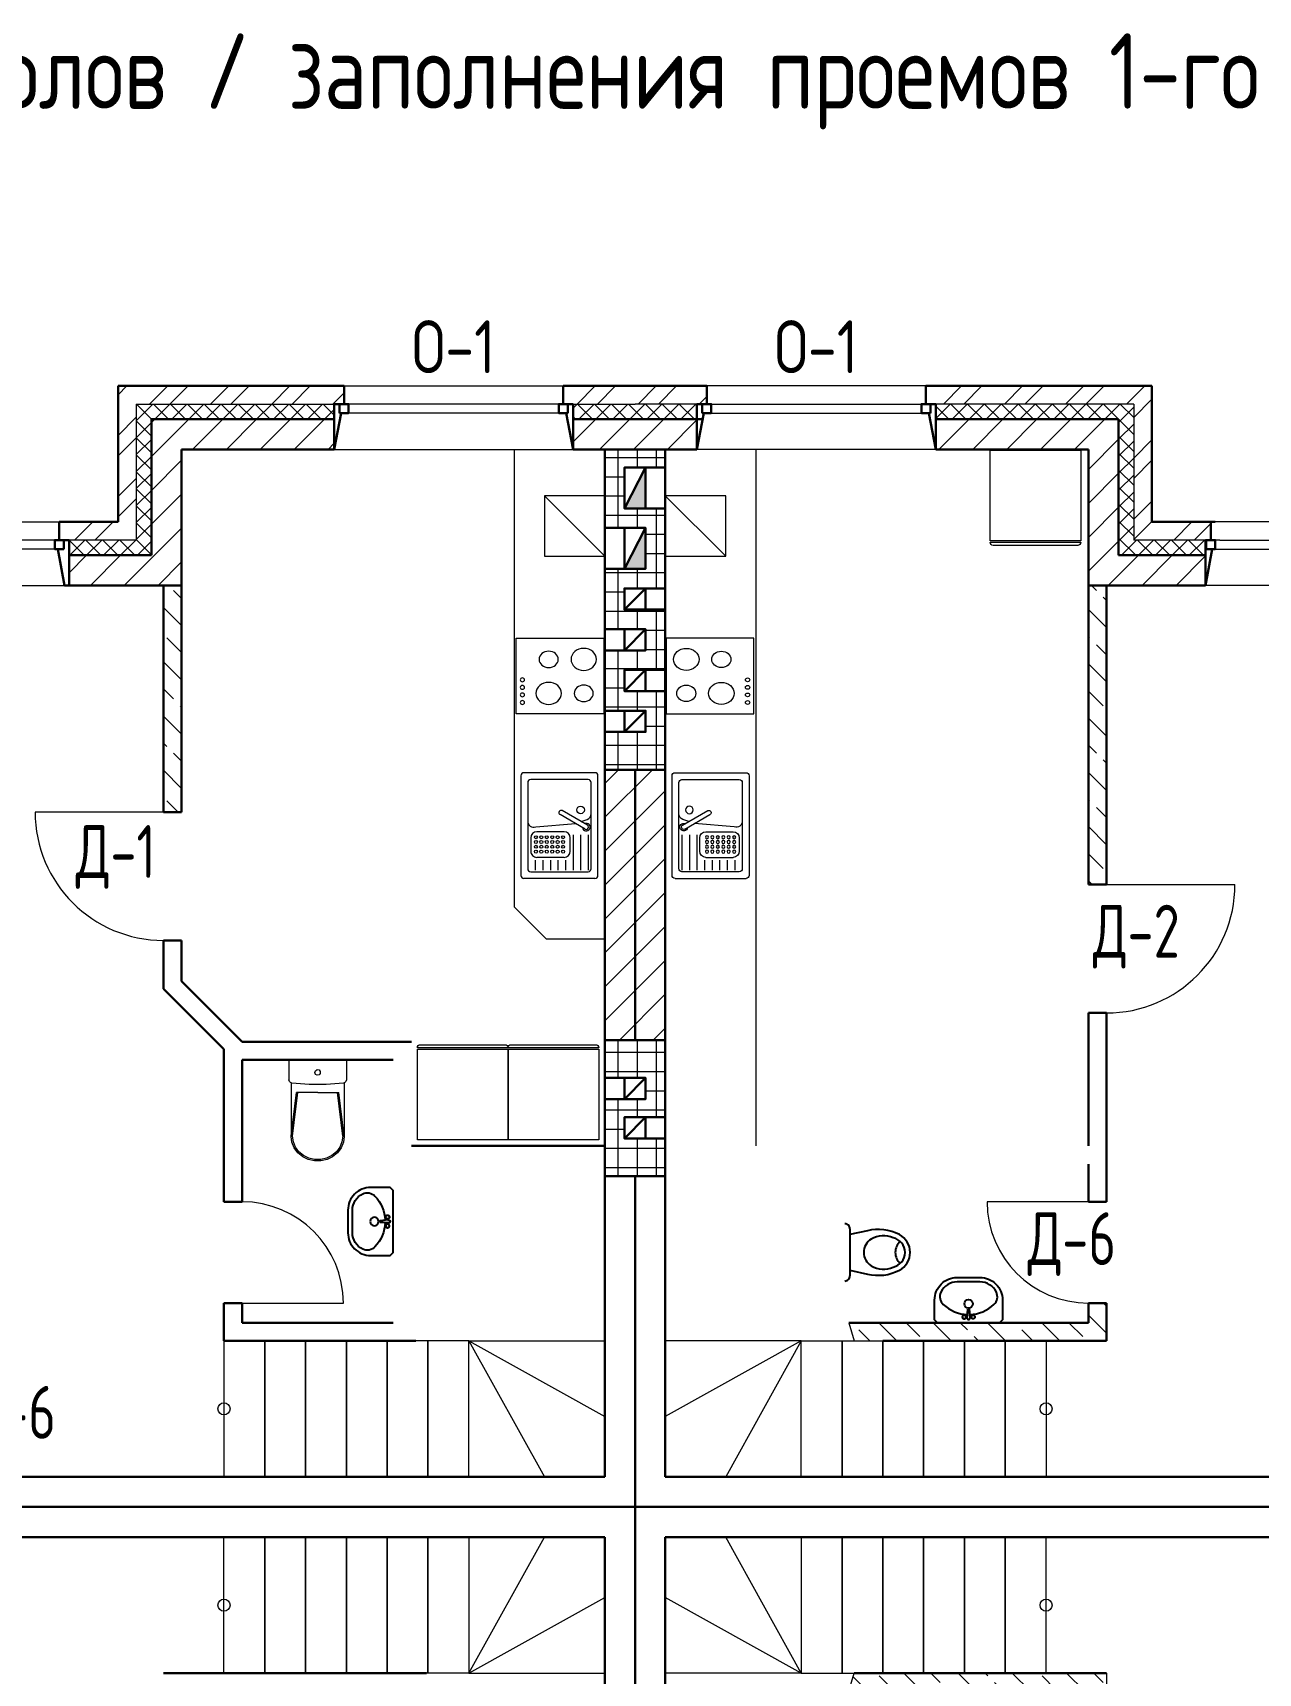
# Model space of a CAD drawing. Header units: millimetres. Extents: x -56498 to 234605, y -296269 to -29969.
# Drawn here: x 80597 to 88706, y -219810 to -208953 of the extents above; entities that cross this region are included whole.
import ezdxf
from ezdxf.enums import TextEntityAlignment as Align

# ---------------------------------------------------------------- set-up
doc = ezdxf.new("R2010")
doc.units = ezdxf.units.MM
doc.header["$LTSCALE"] = 100
doc.header["$PDMODE"] = 35
for name, color, linetype, lineweight in [('0.3', 7, 'Continuous', 30), ('Примітки 0.09', 200, 'Continuous', 9), ('Сантехника', 3, 'Continuous', 25), ('Сантехніка 0.18', 92, 'Continuous', 18), ('Тонкі 0.18', 142, 'Continuous', 18), ('Штрихування 0.09', 253, 'Continuous', 9)]:
    doc.layers.add(name, color=color, linetype=linetype, lineweight=lineweight)
doc.styles.add('SPDS', font='SPDS.shx', dxfattribs={"width": 0.9})
pattern_1 = [(45, (-1000, -118800), (-112.2532, 112.2532), [])]
pattern_2 = [(0, (-1000, -118800), (0, 127), []), (90, (-1000, -118800), (-127, 8e-15), [])]
pattern_3 = [(135, (-1000, -118800), (-179.6051, -179.6051), []), (135, (-1000, -118620.4), (-179.6051, -179.6051), [127, -63.5])]
pattern_4 = [(45, (-1000, -118800), (-56.1266, 56.1266), []), (135, (-1000, -118800), (-56.1266, -56.1266), [])]
pattern_5 = [(45, (-1000, -118800), (-202.05576, 202.05576), []), (45, (-865.3, -118800), (-202.05576, 202.05576), [])]

# ---------------------------------------------------------------- blocks, each defined once
blk = doc.blocks.new('s_46')
at = {"ltscale": 600}
h = blk.add_hatch(color=256, dxfattribs=at)
edge = h.paths.add_edge_path()
edge.add_line((13, 62), (14, 54))
edge.add_ellipse((4, 52), major_axis=(-10.1, 0), ratio=1, start_angle=540, end_angle=550.1755, ccw=False)
edge.add_arc((4, 52), 10.1, 270, 360, ccw=False)
edge.add_line((4, 42), (4, 41))
edge.add_line((4, 41), (12, 41))
edge.add_arc((4, 52), 13.4, 664.6981, 766.4848)
h.paths.add_polyline_path([(4, 41), (-3, 41, 0.152567), (4, 39)])
h.paths.add_polyline_path([(12, 41), (4, 41), (4, 39, 0.152567)])
h.paths.add_polyline_path([(-6, 54), (-5, 62, 0.475833), (-3, 41), (4, 41), (4, 42, -0.46724)])
for p, q in [((-6, 52), (-1, 110)), ((-6, 52), (-1, 110)), ((9, 110), (14, 54)), ((14, 52), (9, 110)), ((14, 54), (14, 52))]:
    blk.add_line(p, q, dxfattribs=at)
blk.add_lwpolyline([(-221, 171, -0.414214), (-71, 321), (79, 321, -0.414214), (229, 171), (229, 41), (209, 21), (-201, 21), (-221, 41)], format="xyb", close=True, dxfattribs=at)
blk.add_lwpolyline([(12, 75, 0.181638), (172, 142, 0.326351), (188, 223, 0.289814), (79, 291), (-71, 291, 0.289814), (-179, 223, 0.326351), (-164, 142, 0.181638), (-4, 75)], format="xyb", dxfattribs=at)
for points in [[(-17, 67), (-17, 68), (-17, 68), (-17, 68), (-18, 68), (-18, 68), (-18, 68), (-18, 68), (-18, 68), (-18, 68), (-18, 69), (-19, 69), (-19, 69), (-19, 69), (-19, 69), (-19, 69), (-19, 69), (-19, 69), (-20, 69), (-20, 69), (-20, 69), (-20, 69), (-20, 70), (-21, 70), (-21, 70), (-21, 70), (-21, 70), (-21, 70), (-21, 70), (-22, 70), (-22, 71), (-22, 71), (-22, 71), (-22, 71), (-22, 70), (-23, 70), (-23, 70), (-23, 70), (-23, 70), (-23, 70), (-24, 71), (-24, 71), (-24, 71), (-24, 71), (-24, 71), (-25, 71), (-25, 71), (-25, 71), (-25, 71), (-25, 71), (-25, 71), (-26, 71), (-26, 71), (-26, 71), (-26, 71), (-26, 71), (-27, 71), (-27, 71), (-27, 71), (-27, 71), (-27, 71), (-28, 71), (-28, 71), (-28, 71), (-28, 71), (-28, 71), (-29, 71), (-29, 70), (-29, 70), (-29, 70), (-29, 70), (-30, 70), (-30, 70), (-30, 70), (-31, 70), (-31, 70), (-31, 70), (-31, 69), (-32, 68), (-32, 68), (-33, 68), (-33, 68), (-34, 68), (-34, 68), (-34, 68), (-34, 67), (-34, 67), (-34, 67), (-34, 67), (-35, 67), (-35, 66), (-35, 66), (-35, 66), (-35, 66), (-36, 66), (-36, 66), (-36, 66), (-36, 65), (-36, 65), (-36, 65), (-36, 65), (-36, 65), (-36, 64), (-36, 64), (-36, 64), (-36, 64), (-36, 64), (-37, 64), (-37, 64), (-37, 63), (-37, 63), (-37, 63), (-37, 63), (-37, 63), (-37, 63), (-37, 62), (-37, 62), (-37, 62), (-37, 62), (-37, 62), (-37, 61), (-37, 61), (-37, 61), (-38, 61), (-38, 61), (-38, 61), (-38, 60), (-38, 60), (-38, 60), (-38, 60), (-38, 60), (-38, 59), (-37, 59), (-37, 59), (-37, 59), (-37, 59), (-37, 58), (-38, 58), (-38, 58), (-38, 58), (-38, 58), (-38, 57), (-38, 57), (-38, 57), (-38, 57), (-38, 57), (-37, 57), (-37, 56), (-37, 56), (-37, 56), (-37, 56), (-37, 56), (-37, 55), (-37, 55), (-37, 55), (-37, 55), (-37, 55), (-37, 54), (-37, 54), (-37, 54), (-37, 54), (-37, 54), (-36, 54), (-36, 54), (-36, 53), (-36, 53), (-36, 53), (-36, 53), (-36, 53), (-36, 52), (-36, 52), (-36, 52), (-36, 52), (-36, 52), (-36, 52), (-35, 51), (-35, 51), (-35, 51), (-35, 51), (-35, 51), (-34, 51), (-34, 51), (-34, 51), (-34, 51), (-34, 50), (-34, 50), (-34, 50), (-34, 50), (-34, 50), (-34, 49), (-33, 49), (-33, 49), (-33, 49), (-33, 49), (-33, 49), (-32, 49), (-32, 49), (-32, 49), (-32, 49), (-32, 49), (-32, 49), (-31, 48), (-31, 48), (-31, 48), (-31, 48), (-31, 48), (-31, 48), (-31, 48), (-30, 48), (-30, 48), (-30, 48), (-30, 48), (-30, 48), (-29, 48), (-29, 48), (-29, 47), (-29, 47), (-29, 47), (-28, 47), (-28, 47), (-28, 47), (-28, 47), (-28, 47), (-28, 47), (-27, 47), (-27, 47), (-27, 47), (-27, 47), (-27, 47), (-26, 47), (-26, 47), (-26, 47), (-26, 47), (-26, 47), (-25, 47), (-25, 47), (-25, 47), (-25, 46), (-25, 46), (-25, 47), (-24, 47), (-24, 47), (-24, 47), (-24, 47), (-24, 47), (-23, 47), (-23, 47), (-23, 47), (-23, 47), (-23, 47), (-22, 47), (-22, 47), (-22, 47), (-22, 47), (-22, 47), (-22, 47), (-21, 47), (-21, 47), (-21, 48), (-21, 48), (-21, 48), (-21, 48), (-20, 48), (-20, 48), (-20, 48), (-20, 48), (-20, 48), (-19, 48), (-19, 48), (-19, 48), (-19, 48), (-19, 48), (-19, 49), (-19, 49), (-18, 49), (-18, 49), (-18, 49), (-18, 50), (-18, 50), (-18, 50), (-18, 50), (-17, 50), (-17, 50), (-17, 50), (-17, 50), (-17, 50), (-17, 50), (-16, 50), (-16, 51), (-16, 51), (-16, 51), (-16, 51), (-16, 51), (-16, 52), (-16, 52), (-16, 52), (-16, 52), (-15, 52), (-15, 52), (-15, 52), (-15, 53), (-15, 53), (-15, 53), (-15, 53), (-15, 53), (-15, 53), (-15, 54), (-15, 54), (-15, 54), (-15, 54), (-15, 54), (-14, 55), (-14, 55), (-14, 55), (-14, 55), (-14, 55), (-14, 55), (-14, 56), (-14, 56), (-14, 56), (-14, 56), (-14, 56), (-14, 56), (-14, 57), (-14, 57), (-14, 57), (-14, 57), (-14, 57), (-14, 58), (-14, 58), (-13, 58), (-13, 58), (-13, 58), (-13, 59), (-13, 59), (-13, 59), (-13, 59), (-13, 59), (-13, 60), (-14, 60), (-14, 60), (-14, 60), (-14, 60), (-14, 60), (-14, 61), (-14, 61), (-14, 61), (-14, 61), (-14, 61), (-14, 62), (-14, 62), (-14, 62), (-14, 62), (-14, 62), (-14, 62), (-14, 63), (-14, 63), (-14, 63), (-15, 63), (-15, 63), (-15, 64), (-15, 64), (-15, 64), (-15, 64), (-15, 64), (-15, 65), (-15, 65), (-15, 65), (-15, 65), (-15, 65), (-15, 65), (-15, 65), (-16, 65), (-16, 66), (-16, 66), (-16, 66), (-16, 66), (-16, 66), (-16, 67), (-16, 67), (-16, 67), (-16, 67), (-17, 67), (-17, 67)], [(22, 61), (22, 61), (22, 61), (22, 62), (22, 62), (22, 62), (22, 62), (22, 62), (22, 62), (23, 63), (23, 63), (23, 63), (23, 63), (23, 63), (23, 64), (23, 64), (23, 64), (23, 64), (23, 64), (23, 65), (23, 65), (23, 65), (23, 65), (24, 65), (24, 65), (24, 65), (24, 65), (24, 66), (24, 66), (24, 66), (25, 66), (25, 66), (25, 67), (25, 67), (25, 67), (25, 67), (25, 67), (25, 67), (25, 67), (25, 68), (26, 68), (26, 68), (26, 68), (26, 68), (26, 68), (27, 68), (27, 68), (27, 68), (27, 69), (27, 69), (27, 69), (27, 69), (27, 69), (28, 69), (28, 69), (28, 69), (28, 69), (28, 69), (29, 69), (29, 69), (29, 70), (29, 70), (29, 70), (29, 70), (30, 70), (30, 70), (30, 70), (30, 70), (30, 71), (30, 71), (31, 71), (31, 71), (31, 70), (31, 70), (31, 70), (32, 70), (32, 70), (32, 70), (32, 71), (32, 71), (32, 71), (33, 71), (33, 71), (33, 71), (33, 71), (33, 71), (34, 71), (34, 71), (34, 71), (34, 71), (34, 71), (34, 71), (35, 71), (35, 71), (35, 71), (35, 71), (36, 71), (36, 71), (36, 71), (36, 71), (36, 71), (36, 71), (37, 71), (37, 71), (37, 71), (37, 70), (37, 70), (38, 70), (38, 70), (38, 70), (38, 70), (39, 70), (39, 70), (39, 70), (40, 70), (40, 69), (40, 68), (41, 68), (41, 68), (42, 68), (42, 68), (42, 68), (42, 68), (42, 67), (43, 67), (43, 67), (43, 67), (43, 67), (43, 66), (43, 66), (44, 66), (44, 66), (44, 66), (44, 66), (44, 66), (44, 65), (44, 65), (44, 65), (44, 65), (44, 65), (44, 64), (44, 64), (45, 64), (45, 64), (45, 64), (45, 64), (45, 64), (45, 63), (45, 63), (45, 63), (45, 63), (45, 63), (45, 63), (45, 62), (45, 62), (45, 62), (45, 62), (45, 62), (46, 61), (46, 61), (46, 61), (46, 61), (46, 61), (46, 61), (46, 60), (46, 60), (46, 60), (46, 60), (46, 60), (46, 59), (46, 59), (46, 59), (46, 59), (46, 59), (46, 58), (46, 58), (46, 58), (46, 58), (46, 58), (46, 57), (46, 57), (46, 57), (46, 57), (46, 57), (46, 57), (46, 56), (46, 56), (45, 56), (45, 56), (45, 56), (45, 55), (45, 55), (45, 55), (45, 55), (45, 55), (45, 54), (45, 54), (45, 54), (45, 54), (45, 54), (45, 54), (45, 54), (45, 53), (44, 53), (44, 53), (44, 53), (44, 53), (44, 52), (44, 52), (44, 52), (44, 52), (44, 52), (44, 52), (44, 51), (44, 51), (43, 51), (43, 51), (43, 51), (43, 51), (43, 51), (43, 51), (42, 51), (42, 50), (42, 50), (42, 50), (42, 50), (42, 50), (42, 49), (42, 49), (42, 49), (41, 49), (41, 49), (41, 49), (41, 49), (41, 49), (40, 49), (40, 49), (40, 49), (40, 49), (40, 48), (40, 48), (40, 48), (39, 48), (39, 48), (39, 48), (39, 48), (39, 48), (39, 48), (38, 48), (38, 48), (38, 48), (38, 48), (38, 48), (37, 47), (37, 47), (37, 47), (37, 47), (37, 47), (37, 47), (36, 47), (36, 47), (36, 47), (36, 47), (36, 47), (36, 47), (35, 47), (35, 47), (35, 47), (35, 47), (34, 47), (34, 47), (34, 47), (34, 47), (34, 47), (34, 47), (33, 46), (33, 46), (33, 47), (33, 47), (33, 47), (32, 47), (32, 47), (32, 47), (32, 47), (32, 47), (32, 47), (31, 47), (31, 47), (31, 47), (31, 47), (31, 47), (30, 47), (30, 47), (30, 47), (30, 47), (30, 47), (30, 48), (29, 48), (29, 48), (29, 48), (29, 48), (29, 48), (29, 48), (28, 48), (28, 48), (28, 48), (28, 48), (28, 48), (27, 48), (27, 48), (27, 49), (27, 49), (27, 49), (27, 49), (27, 49), (27, 50), (26, 50), (26, 50), (26, 50), (26, 50), (26, 50), (25, 50), (25, 50), (25, 50), (25, 50), (25, 50), (25, 51), (25, 51), (25, 51), (25, 51), (25, 51), (24, 52), (24, 52), (24, 52), (24, 52), (24, 52), (24, 52), (24, 52), (23, 53), (23, 53), (23, 53), (23, 53), (23, 53), (23, 53), (23, 54), (23, 54), (23, 54), (23, 54), (23, 54), (23, 55), (23, 55), (23, 55), (22, 55), (22, 55), (22, 55), (22, 56), (22, 56), (22, 56), (22, 56), (22, 56), (22, 56), (22, 57), (22, 57), (22, 57), (22, 57), (22, 57), (22, 58), (22, 58), (22, 58), (22, 58), (22, 58), (22, 59), (22, 59), (22, 59), (22, 59), (22, 59), (22, 60), (22, 60), (22, 60), (22, 60), (22, 60), (22, 60), (22, 61), (22, 61)]]:
    blk.add_lwpolyline(points, close=True, dxfattribs=at)
blk.add_circle((4, 146), 28, dxfattribs=at)
for centre, radius, start, end in [((4, 108), 5.42, 24.6783, 155.3217), ((4, 52), 10.1, 169.8245, 0)]:
    blk.add_arc(centre, radius, start, end, dxfattribs=at)
for centre, major_axis, ratio, start_param, end_param in [((4, 110), (-4.93, 0), 0.641024, 3.141593, 6.283185), ((4, 52), (-10.1, 0), 1, 6.10559, 9.602373)]:
    blk.add_ellipse(centre, major_axis=major_axis, ratio=ratio, start_param=start_param, end_param=end_param, dxfattribs=at)
blk = doc.blocks.new('M_KIT_APPL_HOB_P')
at = {"color": 0, "linetype": 'ByBlock', "lineweight": -2}
blk.add_lwpolyline([(0, -290), (500, -290), (500, 290), (0, 290)], close=True, dxfattribs=at)
for centre, major_axis in [((274.809, 249.4261), (0, 14.5)), ((324.809, 249.4261), (0, 14.5)), ((374.809, 249.4261), (0, 14.5)), ((424.809, 249.4261), (0, 14.5)), ((139.813, 75.4261), (0, 63.162)), ((364.813, 75.4261), (0, 84.216)), ((139.813, -156.5739), (0, 84.216)), ((364.813, -156.5739), (0, 63.162))]:
    blk.add_ellipse(centre, major_axis=major_axis, ratio=0.8620689655, start_param=1.5707963268, end_param=7.853981634, dxfattribs=at)
at = {"layer": 'Defpoints', "color": 0, "linetype": 'ByBlock', "lineweight": -2}
for p in [(0, 290), (500, 290), (0, -290), (500, -290)]:
    blk.add_point(p, dxfattribs=at)
blk = doc.blocks.new('s_48')
for p, q in [((0, 300), (0, -300)), ((600, 300), (0, 300)), ((600, -300), (600, 300)), ((610, 300), (610, -300)), ((610, 300), (610, 300)), ((630, -280), (630, 280)), ((0, -300), (600, -300)), ((610, -300), (610, -300))]:
    blk.add_line(p, q)
for centre, start, end in [((610, 280), 0, 90), ((610, -280), 270, 0)]:
    blk.add_arc(centre, 20, start, end)
blk = doc.blocks.new('A$C1385548B')
for p, q in [((330, 0), (-330, 0)), ((-350, -20), (-350, -490)), ((-305, -65), (-305, -445)), ((285, -45), (-285, -45)), ((-3, -70), (-99, -236)), ((23, -85), (-73, -251)), ((-27, -111), (-41, -72)), ((61, -65), (294, -65)), ((305, -445), (305, -65)), ((350, -20), (350, -490)), ((8, -412), (-14, -149)), ((61, -115), (294, -115)), ((61, -165), (294, -165)), ((170, -184), (81, -184)), ((228, -215), (294, -215)), ((41, -224), (41, -405)), ((210, -224), (210, -405)), ((228, -265), (294, -265)), ((228, -315), (294, -315)), ((228, -365), (294, -365)), ((228, -415), (294, -415)), ((-330, -510), (330, -510)), ((-285, -465), (285, -465)), ((81, -445), (170, -445))]:
    blk.add_line(p, q)
for centre, radius in [((-104, -115), 25), ((77, -231), 10.1), ((77, -267), 10.1), ((77, -303), 10.1), ((108, -231), 10.1), ((108, -267), 10.1), ((108, -303), 10.1), ((140, -231), 10.1), ((140, -267), 10.1), ((140, -303), 10.1), ((172, -231), 10.1), ((172, -267), 10.1), ((172, -303), 10.1), ((77, -339), 10.1), ((77, -375), 10.1), ((77, -411), 10.1), ((108, -339), 10.1), ((108, -375), 10.1), ((108, -411), 10.1), ((140, -339), 10.1), ((140, -375), 10.1), ((140, -411), 10.1), ((172, -339), 10.1), ((172, -375), 10.1), ((172, -411), 10.1)]:
    blk.add_circle(centre, radius)
for centre, radius, start, end in [((-330, -20), 20, 90, 180), ((330, -20), 20, 0, 90), ((-285, -65), 20, 90, 180), ((-79, -85), 40, 19.0466, 90), ((10, -77), 25, 276.8699, 203.1301), ((10, -77), 15, 330, 150), ((285, -65), 20, 0, 90), ((81, -224), 40, 90, 180), ((170, -224), 40, 0, 90), ((-86, -244), 15, 150, 330), ((-30, -425), 40, 270, 19.0466), ((81, -405), 40, 180, 270), ((170, -405), 40, 270, 0), ((-330, -490), 20, 180, 270), ((-285, -445), 20, 180, 270), ((285, -445), 20, 270, 0), ((330, -490), 20, 270, 0)]:
    blk.add_arc(centre, radius, start, end)
blk = doc.blocks.new('symb 2D VAN Unitaz PODV-01 PLN')
for p, q in [((0, 190), (132, 190)), ((0, -190), (0, 190)), ((154, 175), (507, 175)), ((506, 175), (216, 141)), ((506, 166), (216, 132)), ((216, 0), (216, 141)), ((216, 0), (216, -141)), ((0, -190), (132, -190)), ((154, -175), (507, -175)), ((506, -166), (216, -132)), ((506, -175), (216, -141))]:
    blk.add_line(p, q)
for points in [[(155, 170), (151, 180), (143, 187), (132, 190)], [(155, -170), (163, -57), (163, 57), (155, 170)], [(506, -166), (543, -161), (578, -147), (609, -124), (634, -94), (651, -59), (660, -20), (660, 20), (651, 59), (634, 94), (609, 124), (578, 147), (543, 161), (506, 166)], [(507, -175), (546, -170), (583, -155), (615, -131), (641, -99), (659, -62), (669, -21), (669, 21), (659, 62), (641, 99), (615, 131), (583, 155), (546, 170), (507, 175)], [(132, -190), (143, -187), (151, -180), (155, -170)]]:
    blk.add_lwpolyline(points)
blk.add_lwpolyline([(84, 18), (72, 14), (65, 3), (67, -9), (77, -17), (90, -17), (100, -9), (102, 3), (96, 14)], close=True)

msp = doc.modelspace()

# ---------------------------------------------------------------- hatches: boundary and pattern name
at = {"layer": '0.3'}
h = msp.add_hatch(color=256, dxfattribs=at)
h.paths.add_polyline_path([(84652.29, -211830.359), (84582.29, -211965.359), (84582.29, -212100.359), (84652.29, -212100.359)])
h.paths.add_polyline_path([(84582.29, -211965.359), (84512.29, -212100.359), (84582.29, -212100.359)])
h = msp.add_hatch(color=256, dxfattribs=at)
h.paths.add_polyline_path([(84652.29, -212230.359), (84582.29, -212365.359), (84582.29, -212500.359), (84652.29, -212500.359)])
h.paths.add_polyline_path([(84582.29, -212365.359), (84512.29, -212500.359), (84582.29, -212500.359)])
at = {"layer": 'Штрихування 0.09'}
h = msp.add_hatch(dxfattribs=at)
h.set_pattern_fill('ANSI32', color=256, scale=30, style=0)
h.set_pattern_definition(pattern_5)
h.paths.add_polyline_path([(82657.291, -211290.359), (81162.29, -211290.359), (81162.29, -212190.359), (80772.29, -212190.359), (80772.29, -212310.359), (80802.29, -212310.359), (80837.31, -212310.359), (81282.29, -212310.359), (81282.29, -211410.359), (82592.291, -211410.359), (82657.291, -211410.359)])
h = msp.add_hatch(dxfattribs=at)
h.set_pattern_fill('ANSI32', color=256, scale=30, style=0)
h.set_pattern_definition(pattern_5)
h.paths.add_polyline_path([(85057.29, -211290.359), (84582.29, -211290.359), (84107.291, -211290.359), (84107.291, -211410.359), (84137.291, -211410.359), (84172.291, -211410.359), (84582.29, -211410.359), (85057.29, -211410.359)])
h = msp.add_hatch(dxfattribs=at)
h.set_pattern_fill('ANSI32', color=256, scale=30, style=0)
h.set_pattern_definition(pattern_5)
h.paths.add_polyline_path([(88002.29, -211290.359), (86507.29, -211290.359), (86507.29, -211410.359), (86537.29, -211410.359), (86572.29, -211410.359), (87882.29, -211410.359), (87882.29, -212310.359), (88392.29, -212310.359), (88392.29, -212190.359), (88002.29, -212190.359)])
h = msp.add_hatch(dxfattribs=at)
h.set_pattern_fill('ANSI37', color=256, scale=25, style=0)
h.set_pattern_definition(pattern_4)
h.paths.add_polyline_path([(81382.29, -211510.359), (82592.291, -211510.359), (82592.291, -211410.359), (81282.29, -211410.359), (81282.29, -212310.359), (80837.31, -212310.359), (80837.31, -212410.359), (81382.29, -212410.359)])
h = msp.add_hatch(dxfattribs=at)
h.set_pattern_fill('ANSI37', color=256, scale=25, style=0)
h.set_pattern_definition(pattern_4)
h.paths.add_polyline_path([(84992.29, -211410.359), (84582.29, -211410.359), (84172.291, -211410.359), (84172.291, -211510.359), (84582.29, -211510.359), (84992.29, -211510.359)])
h = msp.add_hatch(dxfattribs=at)
h.set_pattern_fill('ANSI37', color=256, scale=25, style=0)
h.set_pattern_definition(pattern_4)
h.paths.add_polyline_path([(87882.29, -211410.359), (86572.29, -211410.359), (86572.29, -211510.359), (87782.29, -211510.359), (87782.29, -212410.359), (88357.247, -212410.359), (88357.247, -212310.359), (87882.29, -212310.359)])
h = msp.add_hatch(dxfattribs=at)
h.set_pattern_fill('ANSI31', color=256, scale=50, style=0)
h.set_pattern_definition(pattern_1)
h.paths.add_polyline_path([(81582.29, -211710.359), (82592.291, -211710.359), (82592.291, -211510.359), (81382.29, -211510.359), (81382.29, -212410.359), (80837.31, -212410.359), (80837.31, -212610.359), (81582.29, -212610.359)])
h = msp.add_hatch(dxfattribs=at)
h.set_pattern_fill('ANSI31', color=256, scale=50, style=0)
h.set_pattern_definition(pattern_1)
h.paths.add_polyline_path([(84992.29, -211510.359), (84582.29, -211510.359), (84172.291, -211510.359), (84172.291, -211710.359), (84382.29, -211710.359), (84782.29, -211710.359), (84992.29, -211710.359)])
h = msp.add_hatch(dxfattribs=at)
h.set_pattern_fill('ANSI31', color=256, scale=50, style=0)
h.set_pattern_definition(pattern_1)
h.paths.add_polyline_path([(87782.29, -211510.359), (86572.29, -211510.359), (86572.29, -211710.359), (87582.29, -211710.359), (87582.29, -212610.359), (88357.247, -212610.359), (88357.247, -212410.359), (87782.29, -212410.359)])
h = msp.add_hatch(dxfattribs=at)
h.set_pattern_fill('NET', color=256, scale=40, style=0)
h.set_pattern_definition(pattern_2)
h.paths.add_polyline_path([(84782.29, -212100.359), (84652.29, -212100.359), (84512.29, -212100.359), (84512.29, -211830.359), (84652.29, -211830.359), (84782.29, -211830.359), (84782.29, -211710.359), (84382.29, -211710.359), (84382.29, -212230.359), (84512.29, -212230.359), (84652.29, -212230.359), (84652.29, -212500.359), (84512.29, -212500.359), (84382.29, -212500.359), (84382.29, -212900.359), (84512.29, -212900.359), (84652.29, -212900.359), (84652.29, -213040.359), (84512.29, -213040.359), (84382.29, -213040.359), (84382.29, -213440.359), (84512.29, -213440.359), (84652.29, -213440.359), (84652.29, -213580.359), (84512.29, -213580.359), (84382.29, -213580.359), (84382.29, -213830.359), (84782.29, -213830.359), (84782.29, -213310.359), (84652.29, -213310.359), (84512.29, -213310.359), (84512.29, -213170.359), (84652.29, -213170.359), (84782.29, -213170.359), (84782.29, -212770.359), (84652.29, -212770.359), (84512.29, -212770.359), (84512.29, -212630.359), (84652.29, -212630.359), (84782.29, -212630.359)])
h = msp.add_hatch(dxfattribs=at)
h.set_pattern_fill('ANSI33', color=256, scale=40, angle=90, style=0)
h.set_pattern_definition(pattern_3)
h.paths.add_polyline_path([(81582.29, -212610.359), (81462.29, -212610.359), (81462.29, -214110.359), (81582.29, -214110.359)])
h = msp.add_hatch(dxfattribs=at)
h.set_pattern_fill('ANSI33', color=256, scale=40, angle=90, style=0)
h.set_pattern_definition(pattern_3)
h.paths.add_polyline_path([(87702.29, -212610.359), (87582.29, -212610.359), (87582.29, -214590.359), (87702.29, -214590.359)])
h = msp.add_hatch(dxfattribs=at)
h.set_pattern_fill('ANSI31', color=256, scale=50, style=0)
h.set_pattern_definition(pattern_1)
h.paths.add_polyline_path([(84782.29, -213830.359), (84582.29, -213830.359), (84582.29, -215620.359), (84782.29, -215620.359)])
h.paths.add_polyline_path([(84582.29, -213830.359), (84382.29, -213830.359), (84382.29, -215620.359), (84582.29, -215620.359)])
h = msp.add_hatch(dxfattribs=at)
h.set_pattern_fill('NET', color=256, scale=40, style=0)
h.set_pattern_definition(pattern_2)
h.paths.add_polyline_path([(84782.29, -215620.359), (84382.29, -215620.359), (84382.29, -215870.359), (84512.29, -215870.359), (84652.29, -215870.359), (84652.29, -216010.359), (84512.29, -216010.359), (84382.29, -216010.359), (84382.29, -216520.359), (84782.29, -216520.359), (84782.29, -216440.359), (84782.29, -216270.359), (84652.29, -216270.359), (84512.29, -216270.359), (84512.29, -216130.359), (84652.29, -216130.359), (84782.29, -216130.359)])
h = msp.add_hatch(dxfattribs=at)
h.set_pattern_fill('ANSI33', color=256, scale=40, angle=90, style=0)
h.set_pattern_definition(pattern_3)
h.paths.add_polyline_path([(87702.29, -217360.359), (87582.29, -217360.359), (87582.29, -217490.359), (85997.29, -217490.359), (86033.379, -217610.359), (87702.29, -217610.359)])
h = msp.add_hatch(dxfattribs=at)
h.set_pattern_fill('ANSI33', color=256, scale=40, angle=90, style=0)
h.set_pattern_definition(pattern_3)
h.paths.add_polyline_path([(87702.29, -219810.359), (86033.29, -219810.359), (85997.29, -219930.359), (87582.29, -219930.359), (87582.29, -220060.359), (87702.29, -220060.359)])

# ---------------------------------------------------------------- linework, layer by layer
at = {"layer": '0.3'}
for p, q in [((81162.29, -211290.359), (81162.29, -212190.359)), ((81162.29, -211290.359), (82657.291, -211290.359)), ((82657.291, -211290.359), (82657.291, -211410.359)), ((84107.291, -211290.359), (84582.29, -211290.359)), ((84107.291, -211290.359), (84107.291, -211410.359)), ((85057.29, -211290.359), (84582.29, -211290.359)), ((85057.29, -211290.359), (85057.29, -211410.359)), ((88002.29, -211290.359), (86507.29, -211290.359)), ((86507.29, -211290.359), (86507.29, -211410.359)), ((88002.29, -211290.359), (88002.29, -212190.359)), ((82592.291, -211710.359), (82592.291, -211410.359)), ((82592.291, -211410.359), (82657.291, -211410.359)), ((82637.291, -211470.359), (82592.291, -211710.359)), ((84172.291, -211410.359), (84107.291, -211410.359)), ((84127.291, -211470.359), (84172.291, -211710.359)), ((84172.291, -211710.359), (84172.291, -211410.359)), ((84992.29, -211710.359), (84992.29, -211410.359)), ((84992.29, -211410.359), (85057.29, -211410.359)), ((85037.29, -211470.359), (84992.29, -211710.359)), ((86572.29, -211410.359), (86507.29, -211410.359)), ((86527.29, -211470.359), (86572.29, -211710.359)), ((86572.29, -211710.359), (86572.29, -211410.359)), ((81382.29, -211510.359), (81382.29, -212410.359)), ((81382.29, -211510.359), (82592.291, -211510.359)), ((84172.316, -211510.359), (84582.29, -211510.359)), ((85029.79, -211510.359), (84582.29, -211510.359)), ((87782.29, -211510.359), (86572.29, -211510.359)), ((87782.29, -211510.359), (87782.29, -212410.359)), ((81582.29, -211710.359), (81582.29, -212610.359)), ((81582.29, -211710.359), (82592.291, -211710.359)), ((84172.316, -211710.359), (84382.29, -211710.359)), ((84382.29, -218510.359), (84382.29, -211710.359)), ((84782.29, -211710.359), (84382.29, -211710.359)), ((84782.29, -218510.359), (84782.29, -211710.359)), ((84992.29, -211710.359), (84782.29, -211710.359)), ((87582.29, -211710.359), (86572.29, -211710.359)), ((87582.29, -211710.359), (87582.29, -212610.359)), ((84652.29, -211830.359), (84782.29, -211830.359)), ((84652.29, -212100.359), (84782.29, -212100.359)), ((80772.29, -212190.359), (80772.29, -212310.359)), ((80772.29, -212190.359), (81162.29, -212190.359)), ((84382.29, -212230.359), (84512.29, -212230.359)), ((88422.29, -212190.359), (88002.29, -212190.359)), ((88392.29, -212190.359), (88392.29, -212310.359)), ((80762.334, -212370.359), (80807.334, -212610.359)), ((80837.31, -212310.359), (80772.29, -212310.359)), ((80837.31, -212610.359), (80837.31, -212310.359)), ((88357.247, -212610.359), (88357.247, -212310.359)), ((88357.247, -212310.359), (88392.29, -212310.359)), ((88402.247, -212370.359), (88357.247, -212610.359)), ((80837.31, -212410.359), (81382.29, -212410.359)), ((88357.29, -212410.359), (87782.29, -212410.359)), ((84382.29, -212500.359), (84512.29, -212500.359)), ((80807.29, -212610.359), (81582.29, -212610.359)), ((81462.29, -212610.359), (81462.29, -214110.359)), ((81582.29, -212610.359), (81582.29, -214110.359)), ((84652.29, -212630.359), (84782.29, -212630.359)), ((88357.29, -212610.359), (87582.29, -212610.359)), ((87582.29, -212610.359), (87582.29, -214590.359)), ((87702.29, -212610.359), (87702.29, -214590.359)), ((84652.29, -212770.359), (84782.29, -212770.359)), ((84382.29, -212900.359), (84512.29, -212900.359)), ((84382.29, -213040.359), (84512.29, -213040.359)), ((84652.29, -213170.359), (84782.29, -213170.359)), ((84652.29, -213310.359), (84782.29, -213310.359)), ((84382.29, -213440.359), (84512.29, -213440.359)), ((84382.29, -213580.359), (84512.29, -213580.359)), ((84382.29, -213830.359), (84782.29, -213830.359)), ((84582.29, -215620.359), (84582.29, -213830.359)), ((81582.29, -214110.359), (81462.29, -214110.359)), ((87582.29, -214590.359), (87702.29, -214590.359)), ((81462.29, -214960.359), (81462.29, -215280.359)), ((81582.29, -214960.359), (81462.29, -214960.359)), ((81582.29, -214960.359), (81582.29, -215230.653)), ((81862.29, -215680.359), (81462.29, -215280.359)), ((81982.29, -215630.653), (81582.29, -215230.653)), ((87582.29, -215440.359), (87582.29, -216320.359)), ((87582.29, -215440.359), (87702.29, -215440.359)), ((87702.29, -215440.359), (87702.29, -216440.359)), ((84382.29, -215620.359), (84782.29, -215620.359)), ((81862.29, -216690.359), (81862.29, -215680.359)), ((81982.29, -215630.653), (83102.29, -215630.653)), ((81982.29, -216690.359), (81982.29, -215750.653)), ((81982.29, -215750.653), (82982.29, -215750.653)), ((84512.29, -215870.359), (84382.29, -215870.359)), ((84512.29, -216010.359), (84382.29, -216010.359)), ((84782.29, -216130.359), (84652.29, -216130.359)), ((84782.29, -216270.359), (84652.29, -216270.359)), ((83102.29, -216320.359), (84382.29, -216320.359)), ((87582.29, -216690.359), (87582.29, -216440.359)), ((87702.29, -216690.359), (87702.29, -216440.359)), ((84382.29, -216520.359), (84782.29, -216520.359)), ((84582.29, -218710.359), (84582.29, -216520.359)), ((81982.29, -216690.359), (81862.29, -216690.359)), ((87582.29, -216690.359), (87702.29, -216690.359)), ((81862.29, -217610.359), (81862.29, -217360.359)), ((81982.29, -217360.359), (81862.29, -217360.359)), ((81982.29, -217490.359), (81982.29, -217360.359)), ((87582.29, -217490.359), (87582.29, -217360.359)), ((87582.29, -217360.359), (87702.29, -217360.359)), ((87702.29, -217610.359), (87702.29, -217360.359)), ((81982.29, -217490.359), (82982.29, -217490.359)), ((87582.29, -217490.359), (85997.29, -217490.359)), ((81862.29, -217610.359), (83131.109, -217610.359)), ((87702.29, -217610.359), (86222.29, -217610.359)), ((84382.29, -218510.359), (75182.29, -218510.359)), ((84382.29, -218510.359), (75182.29, -218510.359)), ((84782.29, -218510.359), (93982.29, -218510.359)), ((84782.29, -218510.359), (93982.29, -218510.359)), ((84582.29, -218710.359), (80462.29, -218710.359)), ((84582.29, -218710.359), (84582.29, -220900.329)), ((84582.29, -218710.359), (90652.29, -218710.359)), ((84382.29, -218910.359), (75182.29, -218910.359)), ((84382.29, -218910.359), (75182.29, -218910.359)), ((84382.29, -218910.359), (84382.29, -225710.359)), ((84782.29, -218910.359), (84782.29, -225710.359)), ((84782.29, -218910.359), (93982.29, -218910.359)), ((84782.29, -218910.359), (93982.29, -218910.359)), ((81462.29, -219810.359), (83202.29, -219810.359)), ((87702.29, -219810.359), (86033.125, -219810.359))]:
    msp.add_line(p, q, dxfattribs=at)
for points in [[(82627.291, -211470.359), (82627.291, -211410.359), (82687.291, -211410.359), (82687.291, -211470.359)], [(84137.291, -211470.359), (84137.291, -211410.359), (84077.291, -211410.359), (84077.291, -211470.359)], [(85027.29, -211470.359), (85027.29, -211410.359), (85087.29, -211410.359), (85087.29, -211470.359)], [(86537.29, -211470.359), (86537.29, -211410.359), (86477.29, -211410.359), (86477.29, -211470.359)], [(80802.29, -212370.359), (80802.29, -212310.359), (80742.29, -212310.359), (80742.29, -212370.359)], [(88362.29, -212370.359), (88362.29, -212310.359), (88422.29, -212310.359), (88422.29, -212370.359)]]:
    msp.add_lwpolyline(points, close=True, dxfattribs=at)
for points in [[(84512.29, -212100.359), (84512.29, -211830.359), (84652.29, -211830.359), (84512.29, -212100.359), (84652.29, -212100.359), (84652.29, -211830.359)], [(84512.29, -212500.359), (84512.29, -212230.359), (84652.29, -212230.359), (84512.29, -212500.359), (84652.29, -212500.359), (84652.29, -212230.359)], [(84512.29, -212770.359), (84512.29, -212630.359), (84652.29, -212630.359), (84512.29, -212770.359), (84652.29, -212770.359), (84652.29, -212630.359)], [(84512.29, -213040.359), (84512.29, -212900.359), (84652.29, -212900.359), (84512.29, -213040.359), (84652.29, -213040.359), (84652.29, -212900.359)], [(84512.29, -213310.359), (84512.29, -213170.359), (84652.29, -213170.359), (84512.29, -213310.359), (84652.29, -213310.359), (84652.29, -213170.359)], [(84512.29, -213580.359), (84512.29, -213440.359), (84652.29, -213440.359), (84512.29, -213580.359), (84652.29, -213580.359), (84652.29, -213440.359)], [(84652.29, -215870.359), (84652.29, -216010.359), (84512.29, -216010.359), (84652.29, -215870.359), (84512.29, -215870.359), (84512.29, -216010.359)], [(84652.29, -216130.359), (84652.29, -216270.359), (84512.29, -216270.359), (84652.29, -216130.359), (84512.29, -216130.359), (84512.29, -216270.359)]]:
    msp.add_lwpolyline(points, dxfattribs=at)
at = {"layer": 'Сантехника'}
for p, q in [((86004.06, -216869.828), (86004.06, -217180.89)), ((86120.141, -216882.112), (86004.06, -216907.66)), ((86004.06, -216907.66), (86004.06, -217143.058)), ((86004.06, -217143.058), (86120.141, -217168.605))]:
    msp.add_line(p, q, dxfattribs=at)
for centre, major_axis, start_param, end_param in [((85970.432, -216869.828), (23.779, -23.779), 0.785398164, 2.356194491), ((86191.637, -217177.308), (-214.77, -214.77), 3.448710505, 4.164612424), ((86226.325, -217078.543), (-115.611, -115.611), 3.519091879, 4.446059358), ((86269.794, -217025.359), (70.168, -70.168), 0.785398164, 2.138955347), ((86269.794, -217025.359), (-93.947, -93.947), 1.267805524, 3.444583458), ((86199.713, -217024.955), (73.416, -73.416), 2.908760877, 3.930881463), ((86199.713, -217025.763), (73.416, -73.416), 3.923100172, 4.945220757), ((86269.794, -217025.359), (-70.168, -70.168), 1.002637308, 2.356194491), ((86402.655, -217025.359), (-69.151, -69.151), 4.659022424, 6.336551864), ((86191.637, -216873.409), (-214.77, -214.77), 0.547776558, 1.263678476), ((86226.325, -216972.174), (115.611, -115.611), -1.304466704, -0.377499225), ((85970.432, -217180.89), (-23.779, -23.779), 0.785398164, 2.356194491)]:
    msp.add_ellipse(centre, major_axis=major_axis, ratio=1, start_param=start_param, end_param=end_param, dxfattribs=at)
at = {"layer": 'Тонкі 0.18'}
for p, q in [((82657.291, -211290.359), (84107.291, -211290.359)), ((86507.29, -211290.359), (85057.29, -211290.359)), ((81282.29, -211410.359), (81282.29, -212310.359)), ((81282.29, -211410.359), (82592.291, -211410.359)), ((84077.291, -211410.359), (82687.291, -211410.359)), ((84077.291, -211470.359), (82687.291, -211470.359)), ((84077.291, -211410.359), (84582.29, -211410.359)), ((85087.29, -211410.359), (84582.29, -211410.359)), ((85087.29, -211410.359), (86477.29, -211410.359)), ((85087.29, -211470.359), (86477.29, -211470.359)), ((87882.29, -211410.359), (86572.29, -211410.359)), ((87882.29, -211410.359), (87882.29, -212310.359)), ((82592.291, -211710.359), (84172.291, -211710.359)), ((86572.29, -211710.359), (84992.29, -211710.359)), ((79322.29, -212190.359), (80772.29, -212190.359)), ((89842.29, -212190.359), (88392.29, -212190.359)), ((80742.29, -212310.359), (79352.322, -212310.359)), ((80742.278, -212370.359), (79352.322, -212370.359)), ((81282.29, -212310.359), (80837.31, -212310.359)), ((88452.29, -212310.359), (87882.29, -212310.359)), ((88422.303, -212370.359), (89812.259, -212370.359)), ((88452.259, -212310.359), (89812.259, -212310.359)), ((79257.322, -212610.359), (80807.322, -212610.359)), ((89907.259, -212610.359), (88357.259, -212610.359)), ((81462.29, -214110.359), (80612.29, -214110.359)), ((87702.29, -214590.359), (88552.29, -214590.359)), ((87582.29, -216690.359), (86912.29, -216690.359)), ((81982.29, -217360.359), (82652.29, -217360.359)), ((83482.29, -217610.359), (84382.29, -218110.359)), ((83482.29, -217610.359), (83982.29, -218510.359)), ((85682.29, -217610.359), (84782.29, -218110.359)), ((85682.29, -217610.359), (85182.29, -218510.359)), ((83482.29, -219810.359), (83982.29, -218910.359)), ((85682.29, -219810.359), (85182.29, -218910.359)), ((83482.29, -219810.359), (84382.29, -219310.359)), ((85682.29, -219810.359), (84782.29, -219310.359))]:
    msp.add_line(p, q, dxfattribs=at)
for points in [[(82132.29, -217610.359), (81862.29, -217610.359), (81862.29, -218510.359), (82132.29, -218510.359)], [(82402.29, -217610.359), (82132.29, -217610.359), (82132.29, -218510.359), (82402.29, -218510.359)], [(82672.29, -217610.359), (82402.29, -217610.359), (82402.29, -218510.359), (82672.29, -218510.359)], [(82942.29, -217610.359), (82672.29, -217610.359), (82672.29, -218510.359), (82942.29, -218510.359)], [(83212.29, -217610.359), (82942.29, -217610.359), (82942.29, -218510.359), (83212.29, -218510.359)], [(83482.29, -217610.359), (83212.29, -217610.359), (83212.29, -218510.359), (83482.29, -218510.359)], [(84382.29, -218510.359), (83482.29, -218510.359), (83482.29, -217610.359), (84382.29, -217610.359)], [(84782.29, -218510.359), (85682.29, -218510.359), (85682.29, -217610.359), (84782.29, -217610.359)], [(85682.29, -217610.359), (85952.29, -217610.359), (85952.29, -218510.359), (85682.29, -218510.359)], [(85952.29, -217610.359), (86222.29, -217610.359), (86222.29, -218510.359), (85952.29, -218510.359)], [(86222.29, -217610.359), (86492.29, -217610.359), (86492.29, -218510.359), (86222.29, -218510.359)], [(86492.29, -217610.359), (86762.29, -217610.359), (86762.29, -218510.359), (86492.29, -218510.359)], [(86762.29, -217610.359), (87032.29, -217610.359), (87032.29, -218510.359), (86762.29, -218510.359)], [(87032.29, -217610.359), (87302.29, -217610.359), (87302.29, -218510.359), (87032.29, -218510.359)], [(82132.29, -219810.359), (81862.29, -219810.359), (81862.29, -218910.359), (82132.29, -218910.359)], [(82402.29, -219810.359), (82132.29, -219810.359), (82132.29, -218910.359), (82402.29, -218910.359)], [(82672.29, -219810.359), (82402.29, -219810.359), (82402.29, -218910.359), (82672.29, -218910.359)], [(82942.29, -219810.359), (82672.29, -219810.359), (82672.29, -218910.359), (82942.29, -218910.359)], [(83212.29, -219810.359), (82942.29, -219810.359), (82942.29, -218910.359), (83212.29, -218910.359)], [(83482.29, -219810.359), (83212.29, -219810.359), (83212.29, -218910.359), (83482.29, -218910.359)], [(84382.29, -218910.359), (83482.29, -218910.359), (83482.29, -219810.359), (84382.29, -219810.359)], [(84782.29, -218910.359), (85682.29, -218910.359), (85682.29, -219810.359), (84782.29, -219810.359)], [(85682.29, -219810.359), (85952.29, -219810.359), (85952.29, -218910.359), (85682.29, -218910.359)], [(85952.29, -219810.359), (86222.29, -219810.359), (86222.29, -218910.359), (85952.29, -218910.359)], [(86222.29, -219810.359), (86492.29, -219810.359), (86492.29, -218910.359), (86222.29, -218910.359)], [(86492.29, -219810.359), (86762.29, -219810.359), (86762.29, -218910.359), (86492.29, -218910.359)], [(86762.29, -219810.359), (87032.29, -219810.359), (87032.29, -218910.359), (86762.29, -218910.359)], [(87032.29, -219810.359), (87302.29, -219810.359), (87302.29, -218910.359), (87032.29, -218910.359)]]:
    msp.add_lwpolyline(points, close=True, dxfattribs=at)
for centre in [(81862.29, -218060.359), (87302.29, -218060.359), (81862.29, -219360.359), (87302.29, -219360.359)]:
    msp.add_circle(centre, 40, dxfattribs=at)
for centre, radius, start, end in [((81462.29, -214110.359), 850, 180, 270), ((87702.29, -214590.359), 850, 270, 0), ((81982.29, -217360.359), 670, 0, 90), ((87582.29, -216690.359), 670, 180, 270)]:
    msp.add_arc(centre, radius, start, end, dxfattribs=at)
at = {"layer": 'Штрихування 0.09'}
for p, q in [((83782.29, -211710.359), (83782.29, -214738.256)), ((85382.29, -211710.359), (85382.29, -216320.359)), ((83782.29, -214738.256), (83994.422, -214950.389)), ((83994.422, -214950.389), (84382.29, -214950.389))]:
    msp.add_line(p, q, dxfattribs=at)
for points in [[(83982.29, -212017.359), (84382.29, -212417.359), (84382.29, -212017.359), (83982.29, -212017.359), (83982.29, -212417.359), (84382.29, -212417.359)], [(84782.29, -212017.359), (85182.29, -212417.359), (85182.29, -212017.359), (84782.29, -212017.359), (84782.29, -212417.359), (85182.29, -212417.359)], [(87702.29, -217360.359), (87582.29, -217360.359), (87582.29, -217490.359), (85997.29, -217490.359), (86033.379, -217610.359), (87702.29, -217610.359), (87702.29, -217360.359), (87582.29, -217360.359)], [(85997.29, -219930.359), (86033.125, -219810.359), (87702.29, -219810.359), (87702.29, -220060.359), (87582.29, -220060.359), (87582.29, -219930.359), (85997.29, -219930.359)]]:
    msp.add_lwpolyline(points, dxfattribs=at)

# ---------------------------------------------------------------- block references
at = {"layer": 'Сантехника', "xscale": -1, "rotation": 90}
msp.add_blockref('s_46', (83003.571, -216816.397), dxfattribs=at)
at = {"layer": 'Сантехника'}
msp.add_blockref('s_46', (86785.578, -217511.639), dxfattribs=at)
at = {"layer": 'Сантехніка 0.18', "ltscale": 100, "xscale": -1}
for name, p, rotation in [('s_48', (87232.29, -211715.359), 90), ('M_KIT_APPL_HOB_P', (84086.433, -212960.389), 90), ('s_48', (83442.29, -216280.359), 270), ('s_48', (84042.29, -216280.359), 270)]:
    msp.add_blockref(name, p, dxfattribs=dict(at, rotation=rotation))
at = {"layer": 'Сантехніка 0.18', "ltscale": 100, "rotation": 270}
msp.add_blockref('M_KIT_APPL_HOB_P', (85078.148, -212960.389), dxfattribs=at)
at = {"layer": 'Сантехніка 0.18', "ltscale": 0.75, "rotation": 270}
msp.add_blockref('A$C1385548B', (84337.29, -214200.389), dxfattribs=at)
at = {"layer": 'Сантехніка 0.18', "ltscale": 0.75, "xscale": -1, "rotation": 90}
msp.add_blockref('A$C1385548B', (84827.29, -214200.389), dxfattribs=at)
at = {"layer": 'Сантехніка 0.18', "xscale": -1, "rotation": 90}
msp.add_blockref('symb 2D VAN Unitaz PODV-01 PLN', (82482.29, -215750.653), dxfattribs=at)

# ---------------------------------------------------------------- texts
at = {"layer": 'Примітки 0.09', "style": 'SPDS'}
for s, height, p in [('План полов / заполнения проемов 1-го этажа', 500, (84480.507, -209456.241)), ('О-1', 350, (83382.291, -211205.818)), ('О-1', 350, (85782.29, -211205.818))]:
    msp.add_text(s, height=height, dxfattribs=at).set_placement(p, align=Align.CENTER)
at = {"layer": 'Примітки 0.09', "style": 'SPDS', "width": 0.9}
for s, p in [('Д-1', (81145.971, -214546.836)), ('Д-2', (87899.538, -215074.278)), ('Д-6', (87473.042, -217108.81)), ('Д-6', (80458.025, -218258.81))]:
    msp.add_text(s, height=350, dxfattribs=at).set_placement(p, align=Align.CENTER)

doc.saveas('drawing.dxf')
